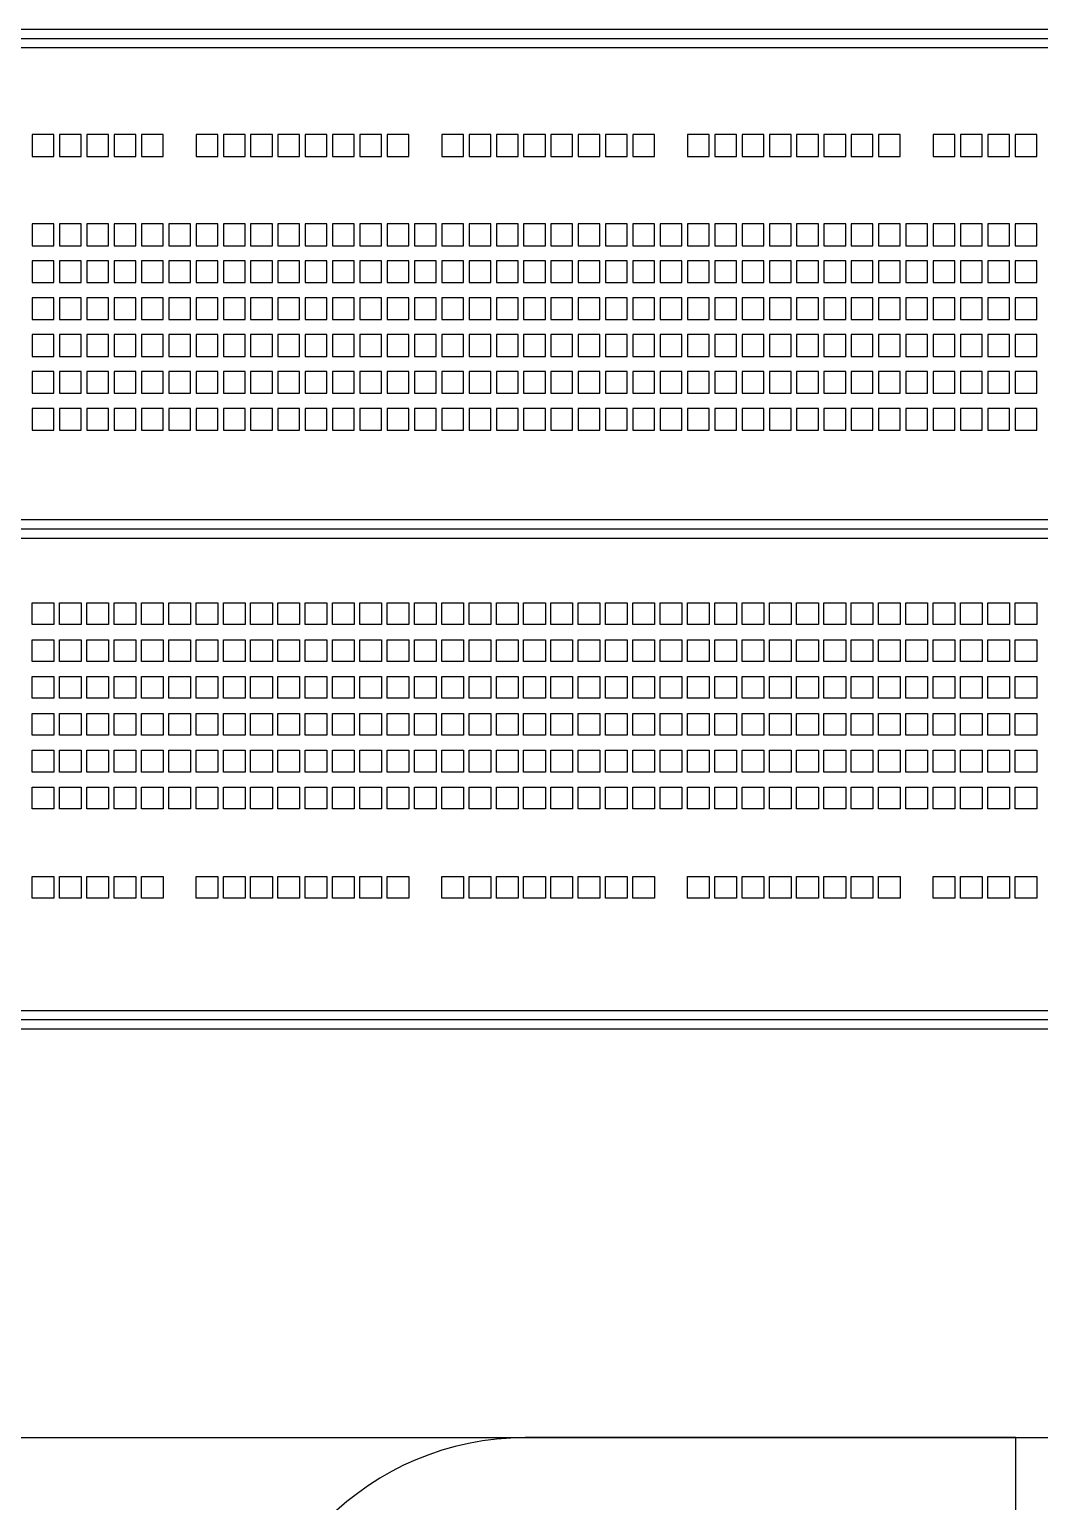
# Model space of a CAD drawing. Header units: millimetres. Extents: x 1729 to 7209, y 940 to 3564.
# Drawn here: x 2321.4 to 2376, y 1311.2 to 1390.8 of the extents above; entities that cross this region are included whole.
import ezdxf

# ---------------------------------------------------------------- set-up
doc = ezdxf.new("R2010")
doc.units = ezdxf.units.MM
doc.layers.add('Traço-fino', color=7, linetype='Continuous', transparency=0.7)

# ---------------------------------------------------------------- blocks, each defined once
blk = doc.blocks.new('protobord16.5x5.4')
for p, q in [((2061.194, 2579.39), (2224.197, 2579.39)), ((2060.694, 2578.89), (2224.697, 2578.89)), ((2061.194, 2578.39), (2224.197, 2578.39))]:
    blk.add_line(p, q)
for points in [[(2060.194, 2605.889), (2225.197, 2605.889), (2225.197, 2551.89), (2060.194, 2551.89)], [(2060.694, 2605.389), (2224.697, 2605.389), (2224.697, 2552.39), (2060.694, 2552.39)], [(2117.504, 2600.206), (2118.676, 2600.206), (2118.676, 2599.033), (2117.504, 2599.033)], [(2118.978, 2600.206), (2120.151, 2600.206), (2120.151, 2599.033), (2118.978, 2599.033)], [(2120.452, 2600.206), (2121.625, 2600.206), (2121.625, 2599.033), (2120.452, 2599.033)], [(2121.927, 2600.206), (2123.099, 2600.206), (2123.099, 2599.033), (2121.927, 2599.033)], [(2124.876, 2600.206), (2126.048, 2600.206), (2126.048, 2599.033), (2124.876, 2599.033)], [(2126.35, 2600.206), (2127.523, 2600.206), (2127.523, 2599.033), (2126.35, 2599.033)], [(2127.824, 2600.206), (2128.997, 2600.206), (2128.997, 2599.033), (2127.824, 2599.033)], [(2129.299, 2600.206), (2130.472, 2600.206), (2130.472, 2599.033), (2129.299, 2599.033)], [(2130.773, 2600.206), (2131.946, 2600.206), (2131.946, 2599.033), (2130.773, 2599.033)], [(2132.248, 2600.206), (2133.42, 2600.206), (2133.42, 2599.033), (2132.248, 2599.033)], [(2133.722, 2600.206), (2134.895, 2600.206), (2134.895, 2599.033), (2133.722, 2599.033)], [(2135.197, 2600.206), (2136.369, 2600.206), (2136.369, 2599.033), (2135.197, 2599.033)], [(2138.145, 2600.206), (2139.318, 2600.206), (2139.318, 2599.033), (2138.145, 2599.033)], [(2139.62, 2600.206), (2140.793, 2600.206), (2140.793, 2599.033), (2139.62, 2599.033)], [(2141.094, 2600.206), (2142.267, 2600.206), (2142.267, 2599.033), (2141.094, 2599.033)], [(2142.569, 2600.206), (2143.741, 2600.206), (2143.741, 2599.033), (2142.569, 2599.033)], [(2144.043, 2600.206), (2145.216, 2600.206), (2145.216, 2599.033), (2144.043, 2599.033)], [(2145.518, 2600.206), (2146.69, 2600.206), (2146.69, 2599.033), (2145.518, 2599.033)], [(2146.992, 2600.206), (2148.165, 2600.206), (2148.165, 2599.033), (2146.992, 2599.033)], [(2148.466, 2600.206), (2149.639, 2600.206), (2149.639, 2599.033), (2148.466, 2599.033)], [(2151.415, 2600.206), (2152.588, 2600.206), (2152.588, 2599.033), (2151.415, 2599.033)], [(2152.89, 2600.206), (2154.062, 2600.206), (2154.062, 2599.033), (2152.89, 2599.033)], [(2154.364, 2600.206), (2155.537, 2600.206), (2155.537, 2599.033), (2154.364, 2599.033)], [(2155.839, 2600.206), (2157.011, 2600.206), (2157.011, 2599.033), (2155.839, 2599.033)], [(2157.313, 2600.206), (2158.486, 2600.206), (2158.486, 2599.033), (2157.313, 2599.033)], [(2158.787, 2600.206), (2159.96, 2600.206), (2159.96, 2599.033), (2158.787, 2599.033)], [(2160.262, 2600.206), (2161.434, 2600.206), (2161.434, 2599.033), (2160.262, 2599.033)], [(2161.736, 2600.206), (2162.909, 2600.206), (2162.909, 2599.033), (2161.736, 2599.033)], [(2164.685, 2600.206), (2165.858, 2600.206), (2165.858, 2599.033), (2164.685, 2599.033)], [(2166.16, 2600.206), (2167.332, 2600.206), (2167.332, 2599.033), (2166.16, 2599.033)], [(2167.634, 2600.206), (2168.807, 2600.206), (2168.807, 2599.033), (2167.634, 2599.033)], [(2169.108, 2600.206), (2170.281, 2600.206), (2170.281, 2599.033), (2169.108, 2599.033)], [(2170.583, 2600.206), (2171.755, 2600.206), (2171.755, 2599.033), (2170.583, 2599.033)], [(2117.504, 2595.378), (2118.676, 2595.378), (2118.676, 2594.205), (2117.504, 2594.205)], [(2118.978, 2595.378), (2120.151, 2595.378), (2120.151, 2594.205), (2118.978, 2594.205)], [(2120.452, 2595.378), (2121.625, 2595.378), (2121.625, 2594.205), (2120.452, 2594.205)], [(2121.927, 2595.378), (2123.099, 2595.378), (2123.099, 2594.205), (2121.927, 2594.205)], [(2123.401, 2595.378), (2124.574, 2595.378), (2124.574, 2594.205), (2123.401, 2594.205)], [(2124.876, 2595.378), (2126.048, 2595.378), (2126.048, 2594.205), (2124.876, 2594.205)], [(2126.35, 2595.378), (2127.523, 2595.378), (2127.523, 2594.205), (2126.35, 2594.205)], [(2127.824, 2595.378), (2128.997, 2595.378), (2128.997, 2594.205), (2127.824, 2594.205)], [(2129.299, 2595.378), (2130.472, 2595.378), (2130.472, 2594.205), (2129.299, 2594.205)], [(2130.773, 2595.378), (2131.946, 2595.378), (2131.946, 2594.205), (2130.773, 2594.205)], [(2132.248, 2595.378), (2133.42, 2595.378), (2133.42, 2594.205), (2132.248, 2594.205)], [(2133.722, 2595.378), (2134.895, 2595.378), (2134.895, 2594.205), (2133.722, 2594.205)], [(2135.197, 2595.378), (2136.369, 2595.378), (2136.369, 2594.205), (2135.197, 2594.205)], [(2136.671, 2595.378), (2137.844, 2595.378), (2137.844, 2594.205), (2136.671, 2594.205)], [(2138.145, 2595.378), (2139.318, 2595.378), (2139.318, 2594.205), (2138.145, 2594.205)], [(2139.62, 2595.378), (2140.793, 2595.378), (2140.793, 2594.205), (2139.62, 2594.205)], [(2141.094, 2595.378), (2142.267, 2595.378), (2142.267, 2594.205), (2141.094, 2594.205)], [(2142.569, 2595.378), (2143.741, 2595.378), (2143.741, 2594.205), (2142.569, 2594.205)], [(2144.043, 2595.378), (2145.216, 2595.378), (2145.216, 2594.205), (2144.043, 2594.205)], [(2145.518, 2595.378), (2146.69, 2595.378), (2146.69, 2594.205), (2145.518, 2594.205)], [(2146.992, 2595.378), (2148.165, 2595.378), (2148.165, 2594.205), (2146.992, 2594.205)], [(2148.466, 2595.378), (2149.639, 2595.378), (2149.639, 2594.205), (2148.466, 2594.205)], [(2149.941, 2595.378), (2151.113, 2595.378), (2151.113, 2594.205), (2149.941, 2594.205)], [(2151.415, 2595.378), (2152.588, 2595.378), (2152.588, 2594.205), (2151.415, 2594.205)], [(2152.89, 2595.378), (2154.062, 2595.378), (2154.062, 2594.205), (2152.89, 2594.205)], [(2154.364, 2595.378), (2155.537, 2595.378), (2155.537, 2594.205), (2154.364, 2594.205)], [(2155.839, 2595.378), (2157.011, 2595.378), (2157.011, 2594.205), (2155.839, 2594.205)], [(2157.313, 2595.378), (2158.486, 2595.378), (2158.486, 2594.205), (2157.313, 2594.205)], [(2158.787, 2595.378), (2159.96, 2595.378), (2159.96, 2594.205), (2158.787, 2594.205)], [(2160.262, 2595.378), (2161.434, 2595.378), (2161.434, 2594.205), (2160.262, 2594.205)], [(2161.736, 2595.378), (2162.909, 2595.378), (2162.909, 2594.205), (2161.736, 2594.205)], [(2163.211, 2595.378), (2164.383, 2595.378), (2164.383, 2594.205), (2163.211, 2594.205)], [(2164.685, 2595.378), (2165.858, 2595.378), (2165.858, 2594.205), (2164.685, 2594.205)], [(2166.16, 2595.378), (2167.332, 2595.378), (2167.332, 2594.205), (2166.16, 2594.205)], [(2167.634, 2595.378), (2168.807, 2595.378), (2168.807, 2594.205), (2167.634, 2594.205)], [(2169.108, 2595.378), (2170.281, 2595.378), (2170.281, 2594.205), (2169.108, 2594.205)], [(2170.583, 2595.378), (2171.755, 2595.378), (2171.755, 2594.205), (2170.583, 2594.205)], [(2117.504, 2593.385), (2118.676, 2593.385), (2118.676, 2592.213), (2117.504, 2592.213)], [(2118.978, 2593.385), (2120.151, 2593.385), (2120.151, 2592.213), (2118.978, 2592.213)], [(2120.452, 2593.385), (2121.625, 2593.385), (2121.625, 2592.213), (2120.452, 2592.213)], [(2121.927, 2593.385), (2123.099, 2593.385), (2123.099, 2592.213), (2121.927, 2592.213)], [(2123.401, 2593.385), (2124.574, 2593.385), (2124.574, 2592.213), (2123.401, 2592.213)], [(2124.876, 2593.385), (2126.048, 2593.385), (2126.048, 2592.213), (2124.876, 2592.213)], [(2126.35, 2593.385), (2127.523, 2593.385), (2127.523, 2592.213), (2126.35, 2592.213)], [(2127.824, 2593.385), (2128.997, 2593.385), (2128.997, 2592.213), (2127.824, 2592.213)], [(2129.299, 2593.385), (2130.472, 2593.385), (2130.472, 2592.213), (2129.299, 2592.213)], [(2130.773, 2593.385), (2131.946, 2593.385), (2131.946, 2592.213), (2130.773, 2592.213)], [(2132.248, 2593.385), (2133.42, 2593.385), (2133.42, 2592.213), (2132.248, 2592.213)], [(2133.722, 2593.385), (2134.895, 2593.385), (2134.895, 2592.213), (2133.722, 2592.213)], [(2135.197, 2593.385), (2136.369, 2593.385), (2136.369, 2592.213), (2135.197, 2592.213)], [(2136.671, 2593.385), (2137.844, 2593.385), (2137.844, 2592.213), (2136.671, 2592.213)], [(2138.145, 2593.385), (2139.318, 2593.385), (2139.318, 2592.213), (2138.145, 2592.213)], [(2139.62, 2593.385), (2140.793, 2593.385), (2140.793, 2592.213), (2139.62, 2592.213)], [(2141.094, 2593.385), (2142.267, 2593.385), (2142.267, 2592.213), (2141.094, 2592.213)], [(2142.569, 2593.385), (2143.741, 2593.385), (2143.741, 2592.213), (2142.569, 2592.213)], [(2144.043, 2593.385), (2145.216, 2593.385), (2145.216, 2592.213), (2144.043, 2592.213)], [(2145.518, 2593.385), (2146.69, 2593.385), (2146.69, 2592.213), (2145.518, 2592.213)], [(2146.992, 2593.385), (2148.165, 2593.385), (2148.165, 2592.213), (2146.992, 2592.213)], [(2148.466, 2593.385), (2149.639, 2593.385), (2149.639, 2592.213), (2148.466, 2592.213)], [(2149.941, 2593.385), (2151.113, 2593.385), (2151.113, 2592.213), (2149.941, 2592.213)], [(2151.415, 2593.385), (2152.588, 2593.385), (2152.588, 2592.213), (2151.415, 2592.213)], [(2152.89, 2593.385), (2154.062, 2593.385), (2154.062, 2592.213), (2152.89, 2592.213)], [(2154.364, 2593.385), (2155.537, 2593.385), (2155.537, 2592.213), (2154.364, 2592.213)], [(2155.839, 2593.385), (2157.011, 2593.385), (2157.011, 2592.213), (2155.839, 2592.213)], [(2157.313, 2593.385), (2158.486, 2593.385), (2158.486, 2592.213), (2157.313, 2592.213)], [(2158.787, 2593.385), (2159.96, 2593.385), (2159.96, 2592.213), (2158.787, 2592.213)], [(2160.262, 2593.385), (2161.434, 2593.385), (2161.434, 2592.213), (2160.262, 2592.213)], [(2161.736, 2593.385), (2162.909, 2593.385), (2162.909, 2592.213), (2161.736, 2592.213)], [(2163.211, 2593.385), (2164.383, 2593.385), (2164.383, 2592.213), (2163.211, 2592.213)], [(2164.685, 2593.385), (2165.858, 2593.385), (2165.858, 2592.213), (2164.685, 2592.213)], [(2166.16, 2593.385), (2167.332, 2593.385), (2167.332, 2592.213), (2166.16, 2592.213)], [(2167.634, 2593.385), (2168.807, 2593.385), (2168.807, 2592.213), (2167.634, 2592.213)], [(2169.108, 2593.385), (2170.281, 2593.385), (2170.281, 2592.213), (2169.108, 2592.213)], [(2170.583, 2593.385), (2171.755, 2593.385), (2171.755, 2592.213), (2170.583, 2592.213)], [(2117.504, 2591.393), (2118.676, 2591.393), (2118.676, 2590.22), (2117.504, 2590.22)], [(2118.978, 2591.393), (2120.151, 2591.393), (2120.151, 2590.22), (2118.978, 2590.22)], [(2120.452, 2591.393), (2121.625, 2591.393), (2121.625, 2590.22), (2120.452, 2590.22)], [(2121.927, 2591.393), (2123.099, 2591.393), (2123.099, 2590.22), (2121.927, 2590.22)], [(2123.401, 2591.393), (2124.574, 2591.393), (2124.574, 2590.22), (2123.401, 2590.22)], [(2124.876, 2591.393), (2126.048, 2591.393), (2126.048, 2590.22), (2124.876, 2590.22)], [(2126.35, 2591.393), (2127.523, 2591.393), (2127.523, 2590.22), (2126.35, 2590.22)], [(2127.824, 2591.393), (2128.997, 2591.393), (2128.997, 2590.22), (2127.824, 2590.22)], [(2129.299, 2591.393), (2130.472, 2591.393), (2130.472, 2590.22), (2129.299, 2590.22)], [(2130.773, 2591.393), (2131.946, 2591.393), (2131.946, 2590.22), (2130.773, 2590.22)], [(2132.248, 2591.393), (2133.42, 2591.393), (2133.42, 2590.22), (2132.248, 2590.22)], [(2133.722, 2591.393), (2134.895, 2591.393), (2134.895, 2590.22), (2133.722, 2590.22)], [(2135.197, 2591.393), (2136.369, 2591.393), (2136.369, 2590.22), (2135.197, 2590.22)], [(2136.671, 2591.393), (2137.844, 2591.393), (2137.844, 2590.22), (2136.671, 2590.22)], [(2138.145, 2591.393), (2139.318, 2591.393), (2139.318, 2590.22), (2138.145, 2590.22)], [(2139.62, 2591.393), (2140.793, 2591.393), (2140.793, 2590.22), (2139.62, 2590.22)], [(2141.094, 2591.393), (2142.267, 2591.393), (2142.267, 2590.22), (2141.094, 2590.22)], [(2142.569, 2591.393), (2143.741, 2591.393), (2143.741, 2590.22), (2142.569, 2590.22)], [(2144.043, 2591.393), (2145.216, 2591.393), (2145.216, 2590.22), (2144.043, 2590.22)], [(2145.518, 2591.393), (2146.69, 2591.393), (2146.69, 2590.22), (2145.518, 2590.22)], [(2146.992, 2591.393), (2148.165, 2591.393), (2148.165, 2590.22), (2146.992, 2590.22)], [(2148.466, 2591.393), (2149.639, 2591.393), (2149.639, 2590.22), (2148.466, 2590.22)], [(2149.941, 2591.393), (2151.113, 2591.393), (2151.113, 2590.22), (2149.941, 2590.22)], [(2151.415, 2591.393), (2152.588, 2591.393), (2152.588, 2590.22), (2151.415, 2590.22)], [(2152.89, 2591.393), (2154.062, 2591.393), (2154.062, 2590.22), (2152.89, 2590.22)], [(2154.364, 2591.393), (2155.537, 2591.393), (2155.537, 2590.22), (2154.364, 2590.22)], [(2155.839, 2591.393), (2157.011, 2591.393), (2157.011, 2590.22), (2155.839, 2590.22)], [(2157.313, 2591.393), (2158.486, 2591.393), (2158.486, 2590.22), (2157.313, 2590.22)], [(2158.787, 2591.393), (2159.96, 2591.393), (2159.96, 2590.22), (2158.787, 2590.22)], [(2160.262, 2591.393), (2161.434, 2591.393), (2161.434, 2590.22), (2160.262, 2590.22)], [(2161.736, 2591.393), (2162.909, 2591.393), (2162.909, 2590.22), (2161.736, 2590.22)], [(2163.211, 2591.393), (2164.383, 2591.393), (2164.383, 2590.22), (2163.211, 2590.22)], [(2164.685, 2591.393), (2165.858, 2591.393), (2165.858, 2590.22), (2164.685, 2590.22)], [(2166.16, 2591.393), (2167.332, 2591.393), (2167.332, 2590.22), (2166.16, 2590.22)], [(2167.634, 2591.393), (2168.807, 2591.393), (2168.807, 2590.22), (2167.634, 2590.22)], [(2169.108, 2591.393), (2170.281, 2591.393), (2170.281, 2590.22), (2169.108, 2590.22)], [(2170.583, 2591.393), (2171.755, 2591.393), (2171.755, 2590.22), (2170.583, 2590.22)], [(2117.504, 2589.4), (2118.676, 2589.4), (2118.676, 2588.228), (2117.504, 2588.228)], [(2118.978, 2589.4), (2120.151, 2589.4), (2120.151, 2588.228), (2118.978, 2588.228)], [(2120.452, 2589.4), (2121.625, 2589.4), (2121.625, 2588.228), (2120.452, 2588.228)], [(2121.927, 2589.4), (2123.099, 2589.4), (2123.099, 2588.228), (2121.927, 2588.228)], [(2123.401, 2589.4), (2124.574, 2589.4), (2124.574, 2588.228), (2123.401, 2588.228)], [(2124.876, 2589.4), (2126.048, 2589.4), (2126.048, 2588.228), (2124.876, 2588.228)], [(2126.35, 2589.4), (2127.523, 2589.4), (2127.523, 2588.228), (2126.35, 2588.228)], [(2127.824, 2589.4), (2128.997, 2589.4), (2128.997, 2588.228), (2127.824, 2588.228)], [(2129.299, 2589.4), (2130.472, 2589.4), (2130.472, 2588.228), (2129.299, 2588.228)], [(2130.773, 2589.4), (2131.946, 2589.4), (2131.946, 2588.228), (2130.773, 2588.228)], [(2132.248, 2589.4), (2133.42, 2589.4), (2133.42, 2588.228), (2132.248, 2588.228)], [(2133.722, 2589.4), (2134.895, 2589.4), (2134.895, 2588.228), (2133.722, 2588.228)], [(2135.197, 2589.4), (2136.369, 2589.4), (2136.369, 2588.228), (2135.197, 2588.228)], [(2136.671, 2589.4), (2137.844, 2589.4), (2137.844, 2588.228), (2136.671, 2588.228)], [(2138.145, 2589.4), (2139.318, 2589.4), (2139.318, 2588.228), (2138.145, 2588.228)], [(2139.62, 2589.4), (2140.793, 2589.4), (2140.793, 2588.228), (2139.62, 2588.228)], [(2141.094, 2589.4), (2142.267, 2589.4), (2142.267, 2588.228), (2141.094, 2588.228)], [(2142.569, 2589.4), (2143.741, 2589.4), (2143.741, 2588.228), (2142.569, 2588.228)], [(2144.043, 2589.4), (2145.216, 2589.4), (2145.216, 2588.228), (2144.043, 2588.228)], [(2145.518, 2589.4), (2146.69, 2589.4), (2146.69, 2588.228), (2145.518, 2588.228)], [(2146.992, 2589.4), (2148.165, 2589.4), (2148.165, 2588.228), (2146.992, 2588.228)], [(2148.466, 2589.4), (2149.639, 2589.4), (2149.639, 2588.228), (2148.466, 2588.228)], [(2149.941, 2589.4), (2151.113, 2589.4), (2151.113, 2588.228), (2149.941, 2588.228)], [(2151.415, 2589.4), (2152.588, 2589.4), (2152.588, 2588.228), (2151.415, 2588.228)], [(2152.89, 2589.4), (2154.062, 2589.4), (2154.062, 2588.228), (2152.89, 2588.228)], [(2154.364, 2589.4), (2155.537, 2589.4), (2155.537, 2588.228), (2154.364, 2588.228)], [(2155.839, 2589.4), (2157.011, 2589.4), (2157.011, 2588.228), (2155.839, 2588.228)], [(2157.313, 2589.4), (2158.486, 2589.4), (2158.486, 2588.228), (2157.313, 2588.228)], [(2158.787, 2589.4), (2159.96, 2589.4), (2159.96, 2588.228), (2158.787, 2588.228)], [(2160.262, 2589.4), (2161.434, 2589.4), (2161.434, 2588.228), (2160.262, 2588.228)], [(2161.736, 2589.4), (2162.909, 2589.4), (2162.909, 2588.228), (2161.736, 2588.228)], [(2163.211, 2589.4), (2164.383, 2589.4), (2164.383, 2588.228), (2163.211, 2588.228)], [(2164.685, 2589.4), (2165.858, 2589.4), (2165.858, 2588.228), (2164.685, 2588.228)], [(2166.16, 2589.4), (2167.332, 2589.4), (2167.332, 2588.228), (2166.16, 2588.228)], [(2167.634, 2589.4), (2168.807, 2589.4), (2168.807, 2588.228), (2167.634, 2588.228)], [(2169.108, 2589.4), (2170.281, 2589.4), (2170.281, 2588.228), (2169.108, 2588.228)], [(2170.583, 2589.4), (2171.755, 2589.4), (2171.755, 2588.228), (2170.583, 2588.228)], [(2117.504, 2587.408), (2118.676, 2587.408), (2118.676, 2586.235), (2117.504, 2586.235)], [(2118.978, 2587.408), (2120.151, 2587.408), (2120.151, 2586.235), (2118.978, 2586.235)], [(2120.452, 2587.408), (2121.625, 2587.408), (2121.625, 2586.235), (2120.452, 2586.235)], [(2121.927, 2587.408), (2123.099, 2587.408), (2123.099, 2586.235), (2121.927, 2586.235)], [(2123.401, 2587.408), (2124.574, 2587.408), (2124.574, 2586.235), (2123.401, 2586.235)], [(2124.876, 2587.408), (2126.048, 2587.408), (2126.048, 2586.235), (2124.876, 2586.235)], [(2126.35, 2587.408), (2127.523, 2587.408), (2127.523, 2586.235), (2126.35, 2586.235)], [(2127.824, 2587.408), (2128.997, 2587.408), (2128.997, 2586.235), (2127.824, 2586.235)], [(2129.299, 2587.408), (2130.472, 2587.408), (2130.472, 2586.235), (2129.299, 2586.235)], [(2130.773, 2587.408), (2131.946, 2587.408), (2131.946, 2586.235), (2130.773, 2586.235)], [(2132.248, 2587.408), (2133.42, 2587.408), (2133.42, 2586.235), (2132.248, 2586.235)], [(2133.722, 2587.408), (2134.895, 2587.408), (2134.895, 2586.235), (2133.722, 2586.235)], [(2135.197, 2587.408), (2136.369, 2587.408), (2136.369, 2586.235), (2135.197, 2586.235)], [(2136.671, 2587.408), (2137.844, 2587.408), (2137.844, 2586.235), (2136.671, 2586.235)], [(2138.145, 2587.408), (2139.318, 2587.408), (2139.318, 2586.235), (2138.145, 2586.235)], [(2139.62, 2587.408), (2140.793, 2587.408), (2140.793, 2586.235), (2139.62, 2586.235)], [(2141.094, 2587.408), (2142.267, 2587.408), (2142.267, 2586.235), (2141.094, 2586.235)], [(2142.569, 2587.408), (2143.741, 2587.408), (2143.741, 2586.235), (2142.569, 2586.235)], [(2144.043, 2587.408), (2145.216, 2587.408), (2145.216, 2586.235), (2144.043, 2586.235)], [(2145.518, 2587.408), (2146.69, 2587.408), (2146.69, 2586.235), (2145.518, 2586.235)], [(2146.992, 2587.408), (2148.165, 2587.408), (2148.165, 2586.235), (2146.992, 2586.235)], [(2148.466, 2587.408), (2149.639, 2587.408), (2149.639, 2586.235), (2148.466, 2586.235)], [(2149.941, 2587.408), (2151.113, 2587.408), (2151.113, 2586.235), (2149.941, 2586.235)], [(2151.415, 2587.408), (2152.588, 2587.408), (2152.588, 2586.235), (2151.415, 2586.235)], [(2152.89, 2587.408), (2154.062, 2587.408), (2154.062, 2586.235), (2152.89, 2586.235)], [(2154.364, 2587.408), (2155.537, 2587.408), (2155.537, 2586.235), (2154.364, 2586.235)], [(2155.839, 2587.408), (2157.011, 2587.408), (2157.011, 2586.235), (2155.839, 2586.235)], [(2157.313, 2587.408), (2158.486, 2587.408), (2158.486, 2586.235), (2157.313, 2586.235)], [(2158.787, 2587.408), (2159.96, 2587.408), (2159.96, 2586.235), (2158.787, 2586.235)], [(2160.262, 2587.408), (2161.434, 2587.408), (2161.434, 2586.235), (2160.262, 2586.235)], [(2161.736, 2587.408), (2162.909, 2587.408), (2162.909, 2586.235), (2161.736, 2586.235)], [(2163.211, 2587.408), (2164.383, 2587.408), (2164.383, 2586.235), (2163.211, 2586.235)], [(2164.685, 2587.408), (2165.858, 2587.408), (2165.858, 2586.235), (2164.685, 2586.235)], [(2166.16, 2587.408), (2167.332, 2587.408), (2167.332, 2586.235), (2166.16, 2586.235)], [(2167.634, 2587.408), (2168.807, 2587.408), (2168.807, 2586.235), (2167.634, 2586.235)], [(2169.108, 2587.408), (2170.281, 2587.408), (2170.281, 2586.235), (2169.108, 2586.235)], [(2170.583, 2587.408), (2171.755, 2587.408), (2171.755, 2586.235), (2170.583, 2586.235)], [(2117.504, 2585.415), (2118.676, 2585.415), (2118.676, 2584.243), (2117.504, 2584.243)], [(2118.978, 2585.415), (2120.151, 2585.415), (2120.151, 2584.243), (2118.978, 2584.243)], [(2120.452, 2585.415), (2121.625, 2585.415), (2121.625, 2584.243), (2120.452, 2584.243)], [(2121.927, 2585.415), (2123.099, 2585.415), (2123.099, 2584.243), (2121.927, 2584.243)], [(2123.401, 2585.415), (2124.574, 2585.415), (2124.574, 2584.243), (2123.401, 2584.243)], [(2124.876, 2585.415), (2126.048, 2585.415), (2126.048, 2584.243), (2124.876, 2584.243)], [(2126.35, 2585.415), (2127.523, 2585.415), (2127.523, 2584.243), (2126.35, 2584.243)], [(2127.824, 2585.415), (2128.997, 2585.415), (2128.997, 2584.243), (2127.824, 2584.243)], [(2129.299, 2585.415), (2130.472, 2585.415), (2130.472, 2584.243), (2129.299, 2584.243)], [(2130.773, 2585.415), (2131.946, 2585.415), (2131.946, 2584.243), (2130.773, 2584.243)], [(2132.248, 2585.415), (2133.42, 2585.415), (2133.42, 2584.243), (2132.248, 2584.243)], [(2133.722, 2585.415), (2134.895, 2585.415), (2134.895, 2584.243), (2133.722, 2584.243)], [(2135.197, 2585.415), (2136.369, 2585.415), (2136.369, 2584.243), (2135.197, 2584.243)], [(2136.671, 2585.415), (2137.844, 2585.415), (2137.844, 2584.243), (2136.671, 2584.243)], [(2138.145, 2585.415), (2139.318, 2585.415), (2139.318, 2584.243), (2138.145, 2584.243)], [(2139.62, 2585.415), (2140.793, 2585.415), (2140.793, 2584.243), (2139.62, 2584.243)], [(2141.094, 2585.415), (2142.267, 2585.415), (2142.267, 2584.243), (2141.094, 2584.243)], [(2142.569, 2585.415), (2143.741, 2585.415), (2143.741, 2584.243), (2142.569, 2584.243)], [(2144.043, 2585.415), (2145.216, 2585.415), (2145.216, 2584.243), (2144.043, 2584.243)], [(2145.518, 2585.415), (2146.69, 2585.415), (2146.69, 2584.243), (2145.518, 2584.243)], [(2146.992, 2585.415), (2148.165, 2585.415), (2148.165, 2584.243), (2146.992, 2584.243)], [(2148.466, 2585.415), (2149.639, 2585.415), (2149.639, 2584.243), (2148.466, 2584.243)], [(2149.941, 2585.415), (2151.113, 2585.415), (2151.113, 2584.243), (2149.941, 2584.243)], [(2151.415, 2585.415), (2152.588, 2585.415), (2152.588, 2584.243), (2151.415, 2584.243)], [(2152.89, 2585.415), (2154.062, 2585.415), (2154.062, 2584.243), (2152.89, 2584.243)], [(2154.364, 2585.415), (2155.537, 2585.415), (2155.537, 2584.243), (2154.364, 2584.243)], [(2155.839, 2585.415), (2157.011, 2585.415), (2157.011, 2584.243), (2155.839, 2584.243)], [(2157.313, 2585.415), (2158.486, 2585.415), (2158.486, 2584.243), (2157.313, 2584.243)], [(2158.787, 2585.415), (2159.96, 2585.415), (2159.96, 2584.243), (2158.787, 2584.243)], [(2160.262, 2585.415), (2161.434, 2585.415), (2161.434, 2584.243), (2160.262, 2584.243)], [(2161.736, 2585.415), (2162.909, 2585.415), (2162.909, 2584.243), (2161.736, 2584.243)], [(2163.211, 2585.415), (2164.383, 2585.415), (2164.383, 2584.243), (2163.211, 2584.243)], [(2164.685, 2585.415), (2165.858, 2585.415), (2165.858, 2584.243), (2164.685, 2584.243)], [(2166.16, 2585.415), (2167.332, 2585.415), (2167.332, 2584.243), (2166.16, 2584.243)], [(2167.634, 2585.415), (2168.807, 2585.415), (2168.807, 2584.243), (2167.634, 2584.243)], [(2169.108, 2585.415), (2170.281, 2585.415), (2170.281, 2584.243), (2169.108, 2584.243)], [(2170.583, 2585.415), (2171.755, 2585.415), (2171.755, 2584.243), (2170.583, 2584.243)], [(2117.504, 2573.74), (2118.676, 2573.74), (2118.676, 2574.913), (2117.504, 2574.913)], [(2118.978, 2573.74), (2120.151, 2573.74), (2120.151, 2574.913), (2118.978, 2574.913)], [(2120.452, 2573.74), (2121.625, 2573.74), (2121.625, 2574.913), (2120.452, 2574.913)], [(2121.927, 2573.74), (2123.099, 2573.74), (2123.099, 2574.913), (2121.927, 2574.913)], [(2123.401, 2573.74), (2124.574, 2573.74), (2124.574, 2574.913), (2123.401, 2574.913)], [(2124.876, 2573.74), (2126.048, 2573.74), (2126.048, 2574.913), (2124.876, 2574.913)], [(2126.35, 2573.74), (2127.523, 2573.74), (2127.523, 2574.913), (2126.35, 2574.913)], [(2127.824, 2573.74), (2128.997, 2573.74), (2128.997, 2574.913), (2127.824, 2574.913)], [(2129.299, 2573.74), (2130.472, 2573.74), (2130.472, 2574.913), (2129.299, 2574.913)], [(2130.773, 2573.74), (2131.946, 2573.74), (2131.946, 2574.913), (2130.773, 2574.913)], [(2132.248, 2573.74), (2133.42, 2573.74), (2133.42, 2574.913), (2132.248, 2574.913)], [(2133.722, 2573.74), (2134.895, 2573.74), (2134.895, 2574.913), (2133.722, 2574.913)], [(2135.197, 2573.74), (2136.369, 2573.74), (2136.369, 2574.913), (2135.197, 2574.913)], [(2136.671, 2573.74), (2137.844, 2573.74), (2137.844, 2574.913), (2136.671, 2574.913)], [(2138.145, 2573.74), (2139.318, 2573.74), (2139.318, 2574.913), (2138.145, 2574.913)], [(2139.62, 2573.74), (2140.793, 2573.74), (2140.793, 2574.913), (2139.62, 2574.913)], [(2141.094, 2573.74), (2142.267, 2573.74), (2142.267, 2574.913), (2141.094, 2574.913)], [(2142.569, 2573.74), (2143.741, 2573.74), (2143.741, 2574.913), (2142.569, 2574.913)], [(2144.043, 2573.74), (2145.216, 2573.74), (2145.216, 2574.913), (2144.043, 2574.913)], [(2145.518, 2573.74), (2146.69, 2573.74), (2146.69, 2574.913), (2145.518, 2574.913)], [(2146.992, 2573.74), (2148.165, 2573.74), (2148.165, 2574.913), (2146.992, 2574.913)], [(2148.466, 2573.74), (2149.639, 2573.74), (2149.639, 2574.913), (2148.466, 2574.913)], [(2149.941, 2573.74), (2151.113, 2573.74), (2151.113, 2574.913), (2149.941, 2574.913)], [(2151.415, 2573.74), (2152.588, 2573.74), (2152.588, 2574.913), (2151.415, 2574.913)], [(2152.89, 2573.74), (2154.062, 2573.74), (2154.062, 2574.913), (2152.89, 2574.913)], [(2154.364, 2573.74), (2155.537, 2573.74), (2155.537, 2574.913), (2154.364, 2574.913)], [(2155.839, 2573.74), (2157.011, 2573.74), (2157.011, 2574.913), (2155.839, 2574.913)], [(2157.313, 2573.74), (2158.486, 2573.74), (2158.486, 2574.913), (2157.313, 2574.913)], [(2158.787, 2573.74), (2159.96, 2573.74), (2159.96, 2574.913), (2158.787, 2574.913)], [(2160.262, 2573.74), (2161.434, 2573.74), (2161.434, 2574.913), (2160.262, 2574.913)], [(2161.736, 2573.74), (2162.909, 2573.74), (2162.909, 2574.913), (2161.736, 2574.913)], [(2163.211, 2573.74), (2164.383, 2573.74), (2164.383, 2574.913), (2163.211, 2574.913)], [(2164.685, 2573.74), (2165.858, 2573.74), (2165.858, 2574.913), (2164.685, 2574.913)], [(2166.16, 2573.74), (2167.332, 2573.74), (2167.332, 2574.913), (2166.16, 2574.913)], [(2167.634, 2573.74), (2168.807, 2573.74), (2168.807, 2574.913), (2167.634, 2574.913)], [(2169.108, 2573.74), (2170.281, 2573.74), (2170.281, 2574.913), (2169.108, 2574.913)], [(2170.583, 2573.74), (2171.755, 2573.74), (2171.755, 2574.913), (2170.583, 2574.913)], [(2117.504, 2571.748), (2118.676, 2571.748), (2118.676, 2572.92), (2117.504, 2572.92)], [(2118.978, 2571.748), (2120.151, 2571.748), (2120.151, 2572.92), (2118.978, 2572.92)], [(2120.452, 2571.748), (2121.625, 2571.748), (2121.625, 2572.92), (2120.452, 2572.92)], [(2121.927, 2571.748), (2123.099, 2571.748), (2123.099, 2572.92), (2121.927, 2572.92)], [(2123.401, 2571.748), (2124.574, 2571.748), (2124.574, 2572.92), (2123.401, 2572.92)], [(2124.876, 2571.748), (2126.048, 2571.748), (2126.048, 2572.92), (2124.876, 2572.92)], [(2126.35, 2571.748), (2127.523, 2571.748), (2127.523, 2572.92), (2126.35, 2572.92)], [(2127.824, 2571.748), (2128.997, 2571.748), (2128.997, 2572.92), (2127.824, 2572.92)], [(2129.299, 2571.748), (2130.472, 2571.748), (2130.472, 2572.92), (2129.299, 2572.92)], [(2130.773, 2571.748), (2131.946, 2571.748), (2131.946, 2572.92), (2130.773, 2572.92)], [(2132.248, 2571.748), (2133.42, 2571.748), (2133.42, 2572.92), (2132.248, 2572.92)], [(2133.722, 2571.748), (2134.895, 2571.748), (2134.895, 2572.92), (2133.722, 2572.92)], [(2135.197, 2571.748), (2136.369, 2571.748), (2136.369, 2572.92), (2135.197, 2572.92)], [(2136.671, 2571.748), (2137.844, 2571.748), (2137.844, 2572.92), (2136.671, 2572.92)], [(2138.145, 2571.748), (2139.318, 2571.748), (2139.318, 2572.92), (2138.145, 2572.92)], [(2139.62, 2571.748), (2140.793, 2571.748), (2140.793, 2572.92), (2139.62, 2572.92)], [(2141.094, 2571.748), (2142.267, 2571.748), (2142.267, 2572.92), (2141.094, 2572.92)], [(2142.569, 2571.748), (2143.741, 2571.748), (2143.741, 2572.92), (2142.569, 2572.92)], [(2144.043, 2571.748), (2145.216, 2571.748), (2145.216, 2572.92), (2144.043, 2572.92)], [(2145.518, 2571.748), (2146.69, 2571.748), (2146.69, 2572.92), (2145.518, 2572.92)], [(2146.992, 2571.748), (2148.165, 2571.748), (2148.165, 2572.92), (2146.992, 2572.92)], [(2148.466, 2571.748), (2149.639, 2571.748), (2149.639, 2572.92), (2148.466, 2572.92)], [(2149.941, 2571.748), (2151.113, 2571.748), (2151.113, 2572.92), (2149.941, 2572.92)], [(2151.415, 2571.748), (2152.588, 2571.748), (2152.588, 2572.92), (2151.415, 2572.92)], [(2152.89, 2571.748), (2154.062, 2571.748), (2154.062, 2572.92), (2152.89, 2572.92)], [(2154.364, 2571.748), (2155.537, 2571.748), (2155.537, 2572.92), (2154.364, 2572.92)], [(2155.839, 2571.748), (2157.011, 2571.748), (2157.011, 2572.92), (2155.839, 2572.92)], [(2157.313, 2571.748), (2158.486, 2571.748), (2158.486, 2572.92), (2157.313, 2572.92)], [(2158.787, 2571.748), (2159.96, 2571.748), (2159.96, 2572.92), (2158.787, 2572.92)], [(2160.262, 2571.748), (2161.434, 2571.748), (2161.434, 2572.92), (2160.262, 2572.92)], [(2161.736, 2571.748), (2162.909, 2571.748), (2162.909, 2572.92), (2161.736, 2572.92)], [(2163.211, 2571.748), (2164.383, 2571.748), (2164.383, 2572.92), (2163.211, 2572.92)], [(2164.685, 2571.748), (2165.858, 2571.748), (2165.858, 2572.92), (2164.685, 2572.92)], [(2166.16, 2571.748), (2167.332, 2571.748), (2167.332, 2572.92), (2166.16, 2572.92)], [(2167.634, 2571.748), (2168.807, 2571.748), (2168.807, 2572.92), (2167.634, 2572.92)], [(2169.108, 2571.748), (2170.281, 2571.748), (2170.281, 2572.92), (2169.108, 2572.92)], [(2170.583, 2571.748), (2171.755, 2571.748), (2171.755, 2572.92), (2170.583, 2572.92)], [(2117.504, 2569.755), (2118.676, 2569.755), (2118.676, 2570.928), (2117.504, 2570.928)], [(2118.978, 2569.755), (2120.151, 2569.755), (2120.151, 2570.928), (2118.978, 2570.928)], [(2120.452, 2569.755), (2121.625, 2569.755), (2121.625, 2570.928), (2120.452, 2570.928)], [(2121.927, 2569.755), (2123.099, 2569.755), (2123.099, 2570.928), (2121.927, 2570.928)], [(2123.401, 2569.755), (2124.574, 2569.755), (2124.574, 2570.928), (2123.401, 2570.928)], [(2124.876, 2569.755), (2126.048, 2569.755), (2126.048, 2570.928), (2124.876, 2570.928)], [(2126.35, 2569.755), (2127.523, 2569.755), (2127.523, 2570.928), (2126.35, 2570.928)], [(2127.824, 2569.755), (2128.997, 2569.755), (2128.997, 2570.928), (2127.824, 2570.928)], [(2129.299, 2569.755), (2130.472, 2569.755), (2130.472, 2570.928), (2129.299, 2570.928)], [(2130.773, 2569.755), (2131.946, 2569.755), (2131.946, 2570.928), (2130.773, 2570.928)], [(2132.248, 2569.755), (2133.42, 2569.755), (2133.42, 2570.928), (2132.248, 2570.928)], [(2133.722, 2569.755), (2134.895, 2569.755), (2134.895, 2570.928), (2133.722, 2570.928)], [(2135.197, 2569.755), (2136.369, 2569.755), (2136.369, 2570.928), (2135.197, 2570.928)], [(2136.671, 2569.755), (2137.844, 2569.755), (2137.844, 2570.928), (2136.671, 2570.928)], [(2138.145, 2569.755), (2139.318, 2569.755), (2139.318, 2570.928), (2138.145, 2570.928)], [(2139.62, 2569.755), (2140.793, 2569.755), (2140.793, 2570.928), (2139.62, 2570.928)], [(2141.094, 2569.755), (2142.267, 2569.755), (2142.267, 2570.928), (2141.094, 2570.928)], [(2142.569, 2569.755), (2143.741, 2569.755), (2143.741, 2570.928), (2142.569, 2570.928)], [(2144.043, 2569.755), (2145.216, 2569.755), (2145.216, 2570.928), (2144.043, 2570.928)], [(2145.518, 2569.755), (2146.69, 2569.755), (2146.69, 2570.928), (2145.518, 2570.928)], [(2146.992, 2569.755), (2148.165, 2569.755), (2148.165, 2570.928), (2146.992, 2570.928)], [(2148.466, 2569.755), (2149.639, 2569.755), (2149.639, 2570.928), (2148.466, 2570.928)], [(2149.941, 2569.755), (2151.113, 2569.755), (2151.113, 2570.928), (2149.941, 2570.928)], [(2151.415, 2569.755), (2152.588, 2569.755), (2152.588, 2570.928), (2151.415, 2570.928)], [(2152.89, 2569.755), (2154.062, 2569.755), (2154.062, 2570.928), (2152.89, 2570.928)], [(2154.364, 2569.755), (2155.537, 2569.755), (2155.537, 2570.928), (2154.364, 2570.928)], [(2155.839, 2569.755), (2157.011, 2569.755), (2157.011, 2570.928), (2155.839, 2570.928)], [(2157.313, 2569.755), (2158.486, 2569.755), (2158.486, 2570.928), (2157.313, 2570.928)], [(2158.787, 2569.755), (2159.96, 2569.755), (2159.96, 2570.928), (2158.787, 2570.928)], [(2160.262, 2569.755), (2161.434, 2569.755), (2161.434, 2570.928), (2160.262, 2570.928)], [(2161.736, 2569.755), (2162.909, 2569.755), (2162.909, 2570.928), (2161.736, 2570.928)], [(2163.211, 2569.755), (2164.383, 2569.755), (2164.383, 2570.928), (2163.211, 2570.928)], [(2164.685, 2569.755), (2165.858, 2569.755), (2165.858, 2570.928), (2164.685, 2570.928)], [(2166.16, 2569.755), (2167.332, 2569.755), (2167.332, 2570.928), (2166.16, 2570.928)], [(2167.634, 2569.755), (2168.807, 2569.755), (2168.807, 2570.928), (2167.634, 2570.928)], [(2169.108, 2569.755), (2170.281, 2569.755), (2170.281, 2570.928), (2169.108, 2570.928)], [(2170.583, 2569.755), (2171.755, 2569.755), (2171.755, 2570.928), (2170.583, 2570.928)], [(2117.504, 2567.763), (2118.676, 2567.763), (2118.676, 2568.935), (2117.504, 2568.935)], [(2118.978, 2567.763), (2120.151, 2567.763), (2120.151, 2568.935), (2118.978, 2568.935)], [(2120.452, 2567.763), (2121.625, 2567.763), (2121.625, 2568.935), (2120.452, 2568.935)], [(2121.927, 2567.763), (2123.099, 2567.763), (2123.099, 2568.935), (2121.927, 2568.935)], [(2123.401, 2567.763), (2124.574, 2567.763), (2124.574, 2568.935), (2123.401, 2568.935)], [(2124.876, 2567.763), (2126.048, 2567.763), (2126.048, 2568.935), (2124.876, 2568.935)], [(2126.35, 2567.763), (2127.523, 2567.763), (2127.523, 2568.935), (2126.35, 2568.935)], [(2127.824, 2567.763), (2128.997, 2567.763), (2128.997, 2568.935), (2127.824, 2568.935)], [(2129.299, 2567.763), (2130.472, 2567.763), (2130.472, 2568.935), (2129.299, 2568.935)], [(2130.773, 2567.763), (2131.946, 2567.763), (2131.946, 2568.935), (2130.773, 2568.935)], [(2132.248, 2567.763), (2133.42, 2567.763), (2133.42, 2568.935), (2132.248, 2568.935)], [(2133.722, 2567.763), (2134.895, 2567.763), (2134.895, 2568.935), (2133.722, 2568.935)], [(2135.197, 2567.763), (2136.369, 2567.763), (2136.369, 2568.935), (2135.197, 2568.935)], [(2136.671, 2567.763), (2137.844, 2567.763), (2137.844, 2568.935), (2136.671, 2568.935)], [(2138.145, 2567.763), (2139.318, 2567.763), (2139.318, 2568.935), (2138.145, 2568.935)], [(2139.62, 2567.763), (2140.793, 2567.763), (2140.793, 2568.935), (2139.62, 2568.935)], [(2141.094, 2567.763), (2142.267, 2567.763), (2142.267, 2568.935), (2141.094, 2568.935)], [(2142.569, 2567.763), (2143.741, 2567.763), (2143.741, 2568.935), (2142.569, 2568.935)], [(2144.043, 2567.763), (2145.216, 2567.763), (2145.216, 2568.935), (2144.043, 2568.935)], [(2145.518, 2567.763), (2146.69, 2567.763), (2146.69, 2568.935), (2145.518, 2568.935)], [(2146.992, 2567.763), (2148.165, 2567.763), (2148.165, 2568.935), (2146.992, 2568.935)], [(2148.466, 2567.763), (2149.639, 2567.763), (2149.639, 2568.935), (2148.466, 2568.935)], [(2149.941, 2567.763), (2151.113, 2567.763), (2151.113, 2568.935), (2149.941, 2568.935)], [(2151.415, 2567.763), (2152.588, 2567.763), (2152.588, 2568.935), (2151.415, 2568.935)], [(2152.89, 2567.763), (2154.062, 2567.763), (2154.062, 2568.935), (2152.89, 2568.935)], [(2154.364, 2567.763), (2155.537, 2567.763), (2155.537, 2568.935), (2154.364, 2568.935)], [(2155.839, 2567.763), (2157.011, 2567.763), (2157.011, 2568.935), (2155.839, 2568.935)], [(2157.313, 2567.763), (2158.486, 2567.763), (2158.486, 2568.935), (2157.313, 2568.935)], [(2158.787, 2567.763), (2159.96, 2567.763), (2159.96, 2568.935), (2158.787, 2568.935)], [(2160.262, 2567.763), (2161.434, 2567.763), (2161.434, 2568.935), (2160.262, 2568.935)], [(2161.736, 2567.763), (2162.909, 2567.763), (2162.909, 2568.935), (2161.736, 2568.935)], [(2163.211, 2567.763), (2164.383, 2567.763), (2164.383, 2568.935), (2163.211, 2568.935)], [(2164.685, 2567.763), (2165.858, 2567.763), (2165.858, 2568.935), (2164.685, 2568.935)], [(2166.16, 2567.763), (2167.332, 2567.763), (2167.332, 2568.935), (2166.16, 2568.935)], [(2167.634, 2567.763), (2168.807, 2567.763), (2168.807, 2568.935), (2167.634, 2568.935)], [(2169.108, 2567.763), (2170.281, 2567.763), (2170.281, 2568.935), (2169.108, 2568.935)], [(2170.583, 2567.763), (2171.755, 2567.763), (2171.755, 2568.935), (2170.583, 2568.935)], [(2117.504, 2565.77), (2118.676, 2565.77), (2118.676, 2566.943), (2117.504, 2566.943)], [(2118.978, 2565.77), (2120.151, 2565.77), (2120.151, 2566.943), (2118.978, 2566.943)], [(2120.452, 2565.77), (2121.625, 2565.77), (2121.625, 2566.943), (2120.452, 2566.943)], [(2121.927, 2565.77), (2123.099, 2565.77), (2123.099, 2566.943), (2121.927, 2566.943)], [(2123.401, 2565.77), (2124.574, 2565.77), (2124.574, 2566.943), (2123.401, 2566.943)], [(2124.876, 2565.77), (2126.048, 2565.77), (2126.048, 2566.943), (2124.876, 2566.943)], [(2126.35, 2565.77), (2127.523, 2565.77), (2127.523, 2566.943), (2126.35, 2566.943)], [(2127.824, 2565.77), (2128.997, 2565.77), (2128.997, 2566.943), (2127.824, 2566.943)], [(2129.299, 2565.77), (2130.472, 2565.77), (2130.472, 2566.943), (2129.299, 2566.943)], [(2130.773, 2565.77), (2131.946, 2565.77), (2131.946, 2566.943), (2130.773, 2566.943)], [(2132.248, 2565.77), (2133.42, 2565.77), (2133.42, 2566.943), (2132.248, 2566.943)], [(2133.722, 2565.77), (2134.895, 2565.77), (2134.895, 2566.943), (2133.722, 2566.943)], [(2135.197, 2565.77), (2136.369, 2565.77), (2136.369, 2566.943), (2135.197, 2566.943)], [(2136.671, 2565.77), (2137.844, 2565.77), (2137.844, 2566.943), (2136.671, 2566.943)], [(2138.145, 2565.77), (2139.318, 2565.77), (2139.318, 2566.943), (2138.145, 2566.943)], [(2139.62, 2565.77), (2140.793, 2565.77), (2140.793, 2566.943), (2139.62, 2566.943)], [(2141.094, 2565.77), (2142.267, 2565.77), (2142.267, 2566.943), (2141.094, 2566.943)], [(2142.569, 2565.77), (2143.741, 2565.77), (2143.741, 2566.943), (2142.569, 2566.943)], [(2144.043, 2565.77), (2145.216, 2565.77), (2145.216, 2566.943), (2144.043, 2566.943)], [(2145.518, 2565.77), (2146.69, 2565.77), (2146.69, 2566.943), (2145.518, 2566.943)], [(2146.992, 2565.77), (2148.165, 2565.77), (2148.165, 2566.943), (2146.992, 2566.943)], [(2148.466, 2565.77), (2149.639, 2565.77), (2149.639, 2566.943), (2148.466, 2566.943)], [(2149.941, 2565.77), (2151.113, 2565.77), (2151.113, 2566.943), (2149.941, 2566.943)], [(2151.415, 2565.77), (2152.588, 2565.77), (2152.588, 2566.943), (2151.415, 2566.943)], [(2152.89, 2565.77), (2154.062, 2565.77), (2154.062, 2566.943), (2152.89, 2566.943)], [(2154.364, 2565.77), (2155.537, 2565.77), (2155.537, 2566.943), (2154.364, 2566.943)], [(2155.839, 2565.77), (2157.011, 2565.77), (2157.011, 2566.943), (2155.839, 2566.943)], [(2157.313, 2565.77), (2158.486, 2565.77), (2158.486, 2566.943), (2157.313, 2566.943)], [(2158.787, 2565.77), (2159.96, 2565.77), (2159.96, 2566.943), (2158.787, 2566.943)], [(2160.262, 2565.77), (2161.434, 2565.77), (2161.434, 2566.943), (2160.262, 2566.943)], [(2161.736, 2565.77), (2162.909, 2565.77), (2162.909, 2566.943), (2161.736, 2566.943)], [(2163.211, 2565.77), (2164.383, 2565.77), (2164.383, 2566.943), (2163.211, 2566.943)], [(2164.685, 2565.77), (2165.858, 2565.77), (2165.858, 2566.943), (2164.685, 2566.943)], [(2166.16, 2565.77), (2167.332, 2565.77), (2167.332, 2566.943), (2166.16, 2566.943)], [(2167.634, 2565.77), (2168.807, 2565.77), (2168.807, 2566.943), (2167.634, 2566.943)], [(2169.108, 2565.77), (2170.281, 2565.77), (2170.281, 2566.943), (2169.108, 2566.943)], [(2170.583, 2565.77), (2171.755, 2565.77), (2171.755, 2566.943), (2170.583, 2566.943)], [(2117.504, 2563.778), (2118.676, 2563.778), (2118.676, 2564.95), (2117.504, 2564.95)], [(2118.978, 2563.778), (2120.151, 2563.778), (2120.151, 2564.95), (2118.978, 2564.95)], [(2120.452, 2563.778), (2121.625, 2563.778), (2121.625, 2564.95), (2120.452, 2564.95)], [(2121.927, 2563.778), (2123.099, 2563.778), (2123.099, 2564.95), (2121.927, 2564.95)], [(2123.401, 2563.778), (2124.574, 2563.778), (2124.574, 2564.95), (2123.401, 2564.95)], [(2124.876, 2563.778), (2126.048, 2563.778), (2126.048, 2564.95), (2124.876, 2564.95)], [(2126.35, 2563.778), (2127.523, 2563.778), (2127.523, 2564.95), (2126.35, 2564.95)], [(2127.824, 2563.778), (2128.997, 2563.778), (2128.997, 2564.95), (2127.824, 2564.95)], [(2129.299, 2563.778), (2130.472, 2563.778), (2130.472, 2564.95), (2129.299, 2564.95)], [(2130.773, 2563.778), (2131.946, 2563.778), (2131.946, 2564.95), (2130.773, 2564.95)], [(2132.248, 2563.778), (2133.42, 2563.778), (2133.42, 2564.95), (2132.248, 2564.95)], [(2133.722, 2563.778), (2134.895, 2563.778), (2134.895, 2564.95), (2133.722, 2564.95)], [(2135.197, 2563.778), (2136.369, 2563.778), (2136.369, 2564.95), (2135.197, 2564.95)], [(2136.671, 2563.778), (2137.844, 2563.778), (2137.844, 2564.95), (2136.671, 2564.95)], [(2138.145, 2563.778), (2139.318, 2563.778), (2139.318, 2564.95), (2138.145, 2564.95)], [(2139.62, 2563.778), (2140.793, 2563.778), (2140.793, 2564.95), (2139.62, 2564.95)], [(2141.094, 2563.778), (2142.267, 2563.778), (2142.267, 2564.95), (2141.094, 2564.95)], [(2142.569, 2563.778), (2143.741, 2563.778), (2143.741, 2564.95), (2142.569, 2564.95)], [(2144.043, 2563.778), (2145.216, 2563.778), (2145.216, 2564.95), (2144.043, 2564.95)], [(2145.518, 2563.778), (2146.69, 2563.778), (2146.69, 2564.95), (2145.518, 2564.95)], [(2146.992, 2563.778), (2148.165, 2563.778), (2148.165, 2564.95), (2146.992, 2564.95)], [(2148.466, 2563.778), (2149.639, 2563.778), (2149.639, 2564.95), (2148.466, 2564.95)], [(2149.941, 2563.778), (2151.113, 2563.778), (2151.113, 2564.95), (2149.941, 2564.95)], [(2151.415, 2563.778), (2152.588, 2563.778), (2152.588, 2564.95), (2151.415, 2564.95)], [(2152.89, 2563.778), (2154.062, 2563.778), (2154.062, 2564.95), (2152.89, 2564.95)], [(2154.364, 2563.778), (2155.537, 2563.778), (2155.537, 2564.95), (2154.364, 2564.95)], [(2155.839, 2563.778), (2157.011, 2563.778), (2157.011, 2564.95), (2155.839, 2564.95)], [(2157.313, 2563.778), (2158.486, 2563.778), (2158.486, 2564.95), (2157.313, 2564.95)], [(2158.787, 2563.778), (2159.96, 2563.778), (2159.96, 2564.95), (2158.787, 2564.95)], [(2160.262, 2563.778), (2161.434, 2563.778), (2161.434, 2564.95), (2160.262, 2564.95)], [(2161.736, 2563.778), (2162.909, 2563.778), (2162.909, 2564.95), (2161.736, 2564.95)], [(2163.211, 2563.778), (2164.383, 2563.778), (2164.383, 2564.95), (2163.211, 2564.95)], [(2164.685, 2563.778), (2165.858, 2563.778), (2165.858, 2564.95), (2164.685, 2564.95)], [(2166.16, 2563.778), (2167.332, 2563.778), (2167.332, 2564.95), (2166.16, 2564.95)], [(2167.634, 2563.778), (2168.807, 2563.778), (2168.807, 2564.95), (2167.634, 2564.95)], [(2169.108, 2563.778), (2170.281, 2563.778), (2170.281, 2564.95), (2169.108, 2564.95)], [(2170.583, 2563.778), (2171.755, 2563.778), (2171.755, 2564.95), (2170.583, 2564.95)], [(2117.504, 2558.95), (2118.676, 2558.95), (2118.676, 2560.123), (2117.504, 2560.123)], [(2118.978, 2558.95), (2120.151, 2558.95), (2120.151, 2560.123), (2118.978, 2560.123)], [(2120.452, 2558.95), (2121.625, 2558.95), (2121.625, 2560.123), (2120.452, 2560.123)], [(2121.927, 2558.95), (2123.099, 2558.95), (2123.099, 2560.123), (2121.927, 2560.123)], [(2124.876, 2558.95), (2126.048, 2558.95), (2126.048, 2560.123), (2124.876, 2560.123)], [(2126.35, 2558.95), (2127.523, 2558.95), (2127.523, 2560.123), (2126.35, 2560.123)], [(2127.824, 2558.95), (2128.997, 2558.95), (2128.997, 2560.123), (2127.824, 2560.123)], [(2129.299, 2558.95), (2130.472, 2558.95), (2130.472, 2560.123), (2129.299, 2560.123)], [(2130.773, 2558.95), (2131.946, 2558.95), (2131.946, 2560.123), (2130.773, 2560.123)], [(2132.248, 2558.95), (2133.42, 2558.95), (2133.42, 2560.123), (2132.248, 2560.123)], [(2133.722, 2558.95), (2134.895, 2558.95), (2134.895, 2560.123), (2133.722, 2560.123)], [(2135.197, 2558.95), (2136.369, 2558.95), (2136.369, 2560.123), (2135.197, 2560.123)], [(2138.145, 2558.95), (2139.318, 2558.95), (2139.318, 2560.123), (2138.145, 2560.123)], [(2139.62, 2558.95), (2140.793, 2558.95), (2140.793, 2560.123), (2139.62, 2560.123)], [(2141.094, 2558.95), (2142.267, 2558.95), (2142.267, 2560.123), (2141.094, 2560.123)], [(2142.569, 2558.95), (2143.741, 2558.95), (2143.741, 2560.123), (2142.569, 2560.123)], [(2144.043, 2558.95), (2145.216, 2558.95), (2145.216, 2560.123), (2144.043, 2560.123)], [(2145.518, 2558.95), (2146.69, 2558.95), (2146.69, 2560.123), (2145.518, 2560.123)], [(2146.992, 2558.95), (2148.165, 2558.95), (2148.165, 2560.123), (2146.992, 2560.123)], [(2148.466, 2558.95), (2149.639, 2558.95), (2149.639, 2560.123), (2148.466, 2560.123)], [(2151.415, 2558.95), (2152.588, 2558.95), (2152.588, 2560.123), (2151.415, 2560.123)], [(2152.89, 2558.95), (2154.062, 2558.95), (2154.062, 2560.123), (2152.89, 2560.123)], [(2154.364, 2558.95), (2155.537, 2558.95), (2155.537, 2560.123), (2154.364, 2560.123)], [(2155.839, 2558.95), (2157.011, 2558.95), (2157.011, 2560.123), (2155.839, 2560.123)], [(2157.313, 2558.95), (2158.486, 2558.95), (2158.486, 2560.123), (2157.313, 2560.123)], [(2158.787, 2558.95), (2159.96, 2558.95), (2159.96, 2560.123), (2158.787, 2560.123)], [(2160.262, 2558.95), (2161.434, 2558.95), (2161.434, 2560.123), (2160.262, 2560.123)], [(2161.736, 2558.95), (2162.909, 2558.95), (2162.909, 2560.123), (2161.736, 2560.123)], [(2164.685, 2558.95), (2165.858, 2558.95), (2165.858, 2560.123), (2164.685, 2560.123)], [(2166.16, 2558.95), (2167.332, 2558.95), (2167.332, 2560.123), (2166.16, 2560.123)], [(2167.634, 2558.95), (2168.807, 2558.95), (2168.807, 2560.123), (2167.634, 2560.123)], [(2169.108, 2558.95), (2170.281, 2558.95), (2170.281, 2560.123), (2169.108, 2560.123)], [(2170.583, 2558.95), (2171.755, 2558.95), (2171.755, 2560.123), (2170.583, 2560.123)]]:
    blk.add_lwpolyline(points, close=True)
for points in [[(2061.194, 2579.39), (2061.194, 2604.889), (2224.197, 2604.889), (2224.197, 2579.39)], [(2224.197, 2578.39), (2224.197, 2552.89), (2061.194, 2552.89), (2061.194, 2578.39)]]:
    blk.add_lwpolyline(points)

msp = doc.modelspace()

# ---------------------------------------------------------------- linework, layer by layer
at = {"layer": 'Traço-fino'}
for p, q in [((2348.191, 1314.679), (2348.191, 1314.679)), ((2374.693, 1314.679), (2374.693, 1314.679))]:
    msp.add_line(p, q, dxfattribs=at)
msp.add_lwpolyline([(2490.631, 989.679), (2180.631, 989.679), (2180.631, 1314.679), (2490.631, 1314.679)], close=True, dxfattribs=at)
msp.add_lwpolyline([(2348.191, 1314.679, 0.414213), (2333.047, 1299.535), (2333.047, 1299.535), (2333.047, 1025.434)], format="xyb", dxfattribs=at)
msp.add_lwpolyline([(2355.763, 1298.116), (2355.763, 1298.116), (2374.693, 1298.116), (2374.693, 1314.679), (2348.191, 1314.679)], dxfattribs=at)

# ---------------------------------------------------------------- block references
at = {"layer": 'Traço-fino', "xscale": -1}
msp.add_blockref('protobord16.5x5.4', (4493.327, -1215.127), dxfattribs=at)

doc.saveas('drawing.dxf')
